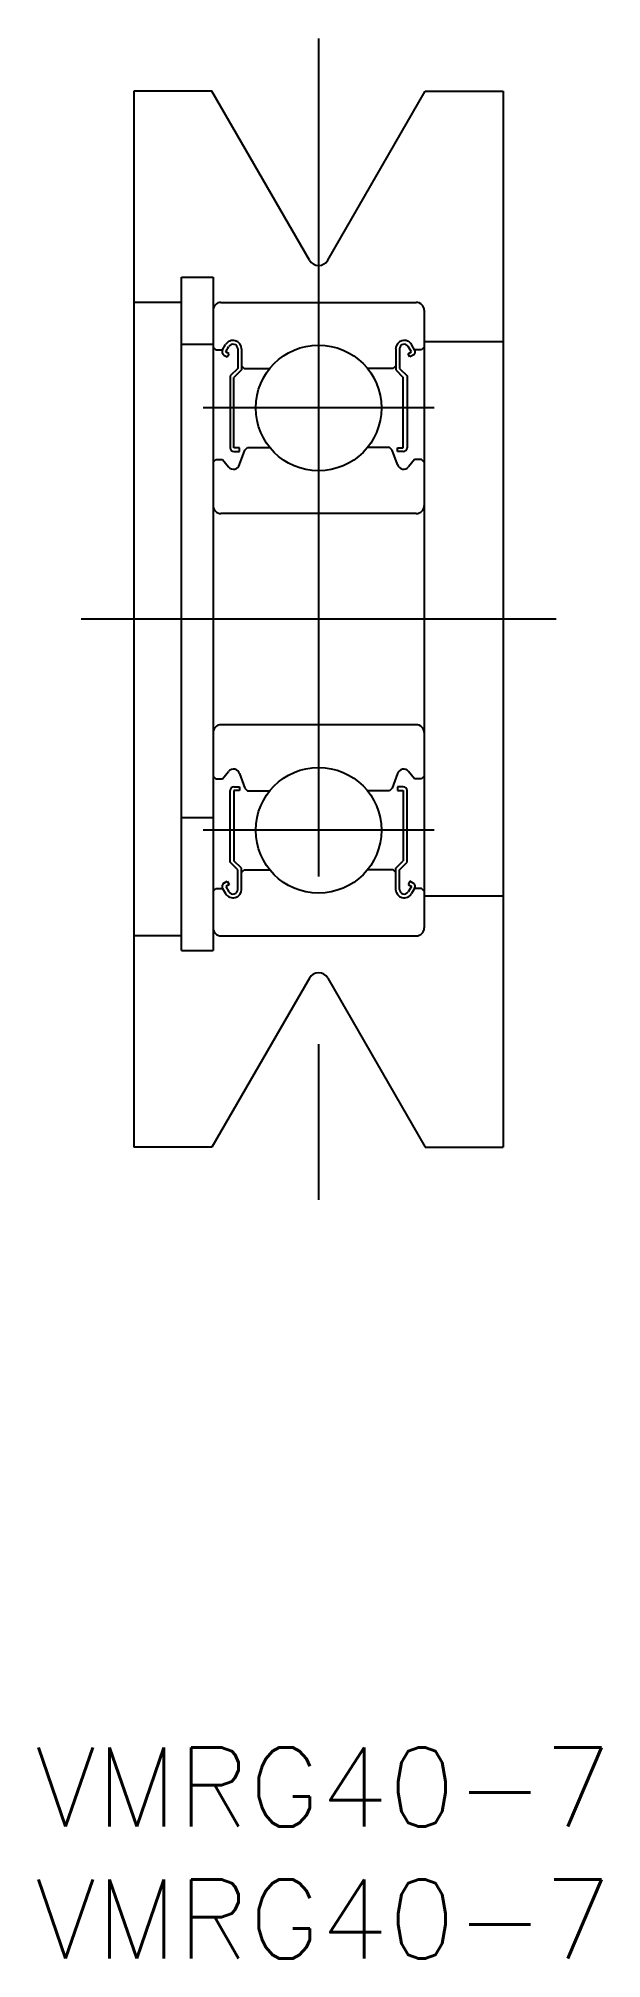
# Model space of a CAD drawing. Extents: x -3.6 to 17.7, y -50.7 to 22.
import ezdxf

# ---------------------------------------------------------------- set-up
doc = ezdxf.new("R2010")
doc.units = 0
doc.linetypes.add('CENTER', pattern=[50.8, 31.75, -6.35, 6.35, -6.35])
doc.layers.get('0').update_dxf_attribs({"linetype": 'CONTINUOUS'})
doc.layers.add('CENTER', color=1, linetype='CENTER')
doc.styles.get("Standard").update_dxf_attribs({"font": 'txt.shx', "height": 3, "bigfont": 'bigfont.shx'})

msp = doc.modelspace()

# ---------------------------------------------------------------- linework, layer by layer
at = {"color": 7, "linetype": 'CONTINUOUS'}
for p, q in [((0, 20), (0, -20)), ((2.959, 20), (0, 20)), ((6.654, 13.6), (2.959, 20)), ((7.346, 13.6), (11.041, 20)), ((11.041, 20), (14, 20)), ((14, 20), (14, -20)), ((1.8, -12.553), (1.8, 12.953)), ((1.8, 12.953), (3, 12.953)), ((3, 12.953), (3, -12.553)), ((1.8, 12), (0, 12)), ((3.3, 12), (10.7, 12)), ((11, 11.7), (11, -11.7)), ((1.8, 10.421), (3, 10.421)), ((3, 10.3), (3.1, 10.2)), ((3.1, 10.2), (3.36, 10.2)), ((3.36, 10.2), (3.477, 10.398)), ((3.484, 10.128), (3.602, 10.326)), ((3.935, 10.237), (3.935, 9.5)), ((4.079, 10.237), (4.079, 9.44)), ((9.921, 10.237), (9.921, 9.44)), ((10.065, 10.237), (10.065, 9.5)), ((10.516, 10.128), (10.398, 10.326)), ((10.64, 10.2), (10.523, 10.398)), ((10.9, 10.2), (10.64, 10.2)), ((11, 10.3), (10.9, 10.2)), ((14, 10.5), (11, 10.5)), ((3.412, 10.003), (3.537, 9.931)), ((3.609, 10.056), (3.484, 10.128)), ((3.537, 9.931), (3.609, 10.056)), ((3.935, 9.5), (3.648, 9.212)), ((4.079, 9.6), (4.179, 9.5)), ((4.179, 9.5), (5.151, 9.5)), ((9.821, 9.5), (8.849, 9.5)), ((9.921, 9.6), (9.821, 9.5)), ((10.065, 9.5), (10.353, 9.212)), ((10.391, 10.056), (10.516, 10.128)), ((10.463, 9.931), (10.391, 10.056)), ((10.588, 10.003), (10.463, 9.931)), ((3.648, 9.212), (3.648, 6.494)), ((4.079, 9.44), (3.791, 9.153)), ((3.791, 6.494), (3.791, 9.153)), ((9.921, 9.44), (10.209, 9.153)), ((10.209, 6.494), (10.209, 9.153)), ((10.353, 9.212), (10.353, 6.494)), ((3, 5.95), (3.1, 6.05)), ((3.1, 6.05), (3.36, 6.05)), ((3.36, 6.05), (3.591, 5.767)), ((4.007, 6.494), (3.791, 6.494)), ((3.791, 6.35), (4.007, 6.35)), ((4.007, 6.35), (4.007, 6.494)), ((4.007, 5.852), (4.209, 6.406)), ((4.209, 6.406), (4.309, 6.5)), ((4.309, 6.5), (5.151, 6.5)), ((9.691, 6.5), (8.849, 6.5)), ((9.791, 6.406), (9.691, 6.5)), ((9.993, 5.852), (9.791, 6.406)), ((9.993, 6.35), (9.993, 6.494)), ((9.993, 6.494), (10.209, 6.494)), ((10.209, 6.35), (9.993, 6.35)), ((10.64, 6.05), (10.409, 5.767)), ((10.9, 6.05), (10.64, 6.05)), ((11, 5.95), (10.9, 6.05)), ((10.7, 4), (3.3, 4)), ((10.7, -4), (3.3, -4)), ((3.36, -6.05), (3.591, -5.767)), ((10.64, -6.05), (10.409, -5.767)), ((3, -5.95), (3.1, -6.05)), ((3.1, -6.05), (3.36, -6.05)), ((3.648, -9.212), (3.648, -6.494)), ((3.791, -6.35), (4.007, -6.35)), ((3.791, -6.494), (3.791, -9.153)), ((4.007, -6.494), (3.791, -6.494)), ((4.007, -5.852), (4.209, -6.406)), ((4.007, -6.35), (4.007, -6.494)), ((4.209, -6.406), (4.309, -6.5)), ((4.309, -6.5), (5.151, -6.5)), ((9.691, -6.5), (8.849, -6.5)), ((9.791, -6.406), (9.691, -6.5)), ((9.993, -5.852), (9.791, -6.406)), ((9.993, -6.35), (9.993, -6.494)), ((10.209, -6.35), (9.993, -6.35)), ((9.993, -6.494), (10.209, -6.494)), ((10.209, -6.494), (10.209, -9.153)), ((10.353, -9.212), (10.353, -6.494)), ((10.9, -6.05), (10.64, -6.05)), ((11, -5.95), (10.9, -6.05)), ((1.8, -7.516), (3, -7.516)), ((3.935, -9.5), (3.648, -9.212)), ((4.079, -9.44), (3.791, -9.153)), ((4.079, -10.237), (4.079, -9.44)), ((9.921, -9.44), (10.209, -9.153)), ((9.921, -10.237), (9.921, -9.44)), ((10.065, -9.5), (10.353, -9.212)), ((3.412, -10.003), (3.537, -9.931)), ((3.609, -10.056), (3.484, -10.128)), ((3.484, -10.128), (3.602, -10.326)), ((3.537, -9.931), (3.609, -10.056)), ((3.935, -10.237), (3.935, -9.5)), ((4.079, -9.6), (4.179, -9.5)), ((4.179, -9.5), (5.151, -9.5)), ((9.821, -9.5), (8.849, -9.5)), ((9.921, -9.6), (9.821, -9.5)), ((10.065, -10.237), (10.065, -9.5)), ((10.463, -9.931), (10.391, -10.056)), ((10.391, -10.056), (10.516, -10.128)), ((10.516, -10.128), (10.398, -10.326)), ((10.588, -10.003), (10.463, -9.931)), ((3, -10.3), (3.1, -10.2)), ((3.1, -10.2), (3.36, -10.2)), ((3.36, -10.2), (3.477, -10.398)), ((10.64, -10.2), (10.523, -10.398)), ((10.9, -10.2), (10.64, -10.2)), ((11, -10.3), (10.9, -10.2)), ((14, -10.5), (11, -10.5)), ((1.8, -12), (0, -12)), ((3.3, -12), (10.7, -12)), ((1.8, -12.553), (3, -12.553)), ((6.654, -13.6), (2.959, -20)), ((7.346, -13.6), (11.041, -20)), ((2.959, -20), (0, -20)), ((11.041, -20), (14, -20))]:
    msp.add_line(p, q, dxfattribs=at)
for centre in [(7, 8), (7, -8)]:
    msp.add_circle(centre, 2.381, dxfattribs=at)
for centre, radius, start, end in [((7, 13.8), 0.4, 210, 330), ((3.3, 11.7), 0.3, 90, 180), ((10.7, 11.7), 0.3, 0, 90), ((3.484, 10.128), 0.144, 149.98876, 240.00428), ((3.757, 10.237), 0.323, 0, 150.00136), ((3.757, 10.237), 0.179, 0, 150.00262), ((10.243, 10.237), 0.323, 29.99864, 180), ((10.243, 10.237), 0.179, 29.99738, 180), ((10.516, 10.128), 0.144, 299.99572, 30.01124), ((3.776, 5.922), 0.241, 220.00189, 343.15248), ((3.791, 6.494), 0.144, 180.00005, 270.00003), ((10.224, 5.922), 0.241, 196.84752, 319.99811), ((10.209, 6.494), 0.144, 269.99997, 359.99995), ((3.3, 4.3), 0.3, 180, 270), ((10.7, 4.3), 0.3, 270, 0), ((3.3, -4.3), 0.3, 90, 180), ((10.7, -4.3), 0.3, 0, 90), ((3.776, -5.922), 0.241, 16.84752, 139.99811), ((10.224, -5.922), 0.241, 40.00189, 163.15248), ((3.791, -6.494), 0.144, 89.99997, 179.99995), ((10.209, -6.494), 0.144, 0.00005, 90.00003), ((3.484, -10.128), 0.144, 119.99572, 210.01124), ((10.516, -10.128), 0.144, 329.98876, 60.00428), ((3.757, -10.237), 0.323, 209.99864, 0), ((3.757, -10.237), 0.179, 209.99738, 0), ((10.243, -10.237), 0.323, 180, 330.00136), ((10.243, -10.237), 0.179, 180, 330.00262), ((3.3, -11.7), 0.3, 180, 270), ((10.7, -11.7), 0.3, 270, 0), ((7, -13.8), 0.4, 30, 150)]:
    msp.add_arc(centre, radius, start, end, dxfattribs=at)
at = {"layer": 'CENTER', "color": 1, "linetype": 'CENTER'}
for p, q in [((7, 22), (7, -22)), ((11.381, 8), (2.619, 8)), ((16, 0), (-2, 0)), ((11.381, -8), (2.619, -8))]:
    msp.add_line(p, q, dxfattribs=at)

# ---------------------------------------------------------------- texts
at = {"color": 7, "linetype": 'CONTINUOUS'}
for p in [(-3.747, -45.744), (-3.747, -50.744)]:
    msp.add_text('VMRG40-7', height=3, dxfattribs=at).set_placement(p)

doc.saveas('drawing.dxf')
